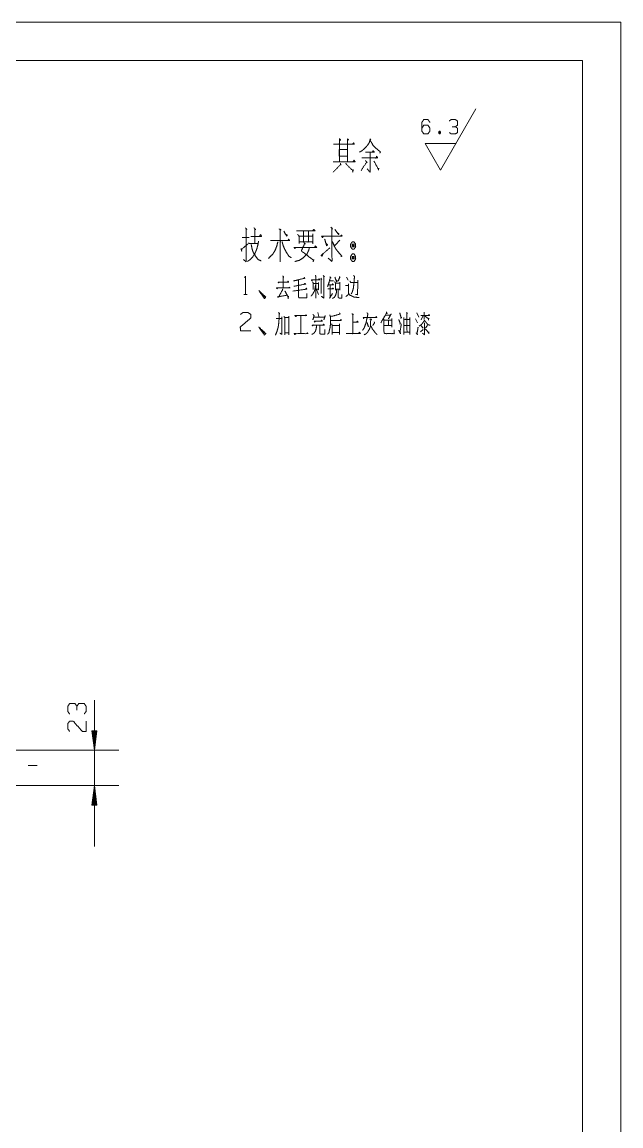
# Model space of a CAD drawing. Header units: millimetres. Extents: x 0 to 210, y 0 to 297.
# Drawn here: x 131.8 to 210, y 153 to 297 of the extents above; entities that cross this region are included whole.
import ezdxf

# ---------------------------------------------------------------- set-up
doc = ezdxf.new("R2010")
doc.units = ezdxf.units.MM
doc.layers.add('101', color=7, linetype='Continuous', true_color=0xffffff)

msp = doc.modelspace()

# ---------------------------------------------------------------- linework, layer by layer
at = {"layer": '101', "color": 133, "linetype": 'Continuous', "lineweight": 18}
for p, q in [((210, 297), (0, 297)), ((210, 0), (210, 297)), ((205, 292), (25, 292)), ((205, 5), (205, 292))]:
    msp.add_line(p, q, dxfattribs=at)
at = {"layer": '101', "color": 43, "linetype": 'Continuous', "lineweight": 18}
for p, q in [((186.45, 277.67), (191.06, 285.67)), ((186.27, 282.76), (186.39, 282.43)), ((186.45, 277.67), (184.43, 281.17)), ((184.43, 281.17), (188.47, 281.17))]:
    msp.add_line(p, q, dxfattribs=at)
at = {"layer": '101', "color": 72, "linetype": 'Continuous', "lineweight": 18}
for p, q in [((160.57, 268.91), (161.48, 268.91)), ((161.48, 268.12), (162.62, 268.12)), ((171.15, 263.92), (171.29, 263.77)), ((174.18, 263.7), (174.39, 263.3)), ((169.86, 262.87), (170.53, 262.9)), ((170.21, 262.25), (170.53, 261.47)), ((170.81, 263.57), (170.95, 263.42)), ((170.86, 263.47), (170.86, 261.6)), ((174.04, 262.62), (174.36, 262.62)), ((160.79, 261.47), (161.21, 261.47)), ((168.23, 258.69), (168.23, 256.34)), ((168.23, 258.66), (168.23, 256.34)), ((170.42, 259.11), (170.56, 258.59)), ((183.2, 258.26), (183.46, 257.76)), ((183.37, 259.06), (183.6, 258.49)), ((184.19, 258.69), (183.92, 258.14)), ((184.33, 259.14), (184.33, 258.19)), ((172.33, 257.41), (173.28, 257.41)), ((172.33, 256.49), (173.3, 256.49)), ((173.28, 257.61), (173.28, 256.24)), ((183.83, 256.56), (184.19, 256.89)), ((183.94, 257.36), (184.19, 257.04)), ((184.75, 257.41), (184.47, 257.09))]:
    msp.add_line(p, q, dxfattribs=at)
at = {"layer": '101', "color": 22, "linetype": 'Continuous', "lineweight": 18}
for p, q in [((141.27, 208.5), (141.27, 189.43)), ((141.6, 204.51), (140.93, 204.51)), ((140.93, 204.51), (141.27, 201.97)), ((140.94, 204.51), (140.94, 204.47)), ((140.94, 204.51), (140.94, 204.47)), ((140.99, 204.51), (140.99, 204.09)), ((141.04, 204.51), (141.04, 203.7)), ((141.09, 204.51), (141.09, 203.32)), ((141.14, 204.51), (141.14, 202.93)), ((141.19, 204.51), (141.19, 202.54)), ((141.24, 204.51), (141.24, 202.16)), ((141.27, 201.97), (141.6, 204.51)), ((141.29, 204.51), (141.29, 202.16)), ((141.35, 204.51), (141.35, 202.54)), ((141.4, 204.51), (141.4, 202.93)), ((141.45, 204.51), (141.45, 203.32)), ((141.5, 204.51), (141.5, 203.7)), ((141.55, 204.51), (141.55, 204.09)), ((141.6, 204.51), (141.6, 204.47)), ((141.6, 204.51), (141.6, 204.47)), ((130.33, 201.97), (144.44, 201.97)), ((129.93, 197.37), (144.44, 197.37)), ((141.27, 197.37), (140.93, 194.83)), ((141.6, 194.83), (141.27, 197.37)), ((141.09, 194.83), (141.09, 196.01)), ((141.14, 194.83), (141.14, 196.4)), ((141.19, 194.83), (141.19, 196.79)), ((141.24, 194.83), (141.24, 197.17)), ((141.29, 194.83), (141.29, 197.17)), ((141.35, 194.83), (141.35, 196.79)), ((141.4, 194.83), (141.4, 196.4)), ((141.45, 194.83), (141.45, 196.01)), ((140.93, 194.83), (141.6, 194.83)), ((140.94, 194.83), (140.94, 194.86)), ((140.94, 194.83), (140.94, 194.86)), ((140.99, 194.83), (140.99, 195.24)), ((141.04, 194.83), (141.04, 195.63)), ((141.5, 194.83), (141.5, 195.63)), ((141.55, 194.83), (141.55, 195.24)), ((141.6, 194.83), (141.6, 194.86)), ((141.6, 194.83), (141.6, 194.86))]:
    msp.add_line(p, q, dxfattribs=at)
at = {"layer": '101', "color": 151, "linetype": 'Continuous', "lineweight": 18}
msp.add_line((132.62, 199.97), (133.8, 199.97), dxfattribs=at)
at = {"layer": '101', "color": 43, "linetype": 'Continuous', "lineweight": 18}
for points, knots in [([(184.01, 283.15), (184.26, 283.53), (184.81, 283.53), (185.07, 283.15), (185.07, 282.78), (184.81, 282.41), (184.26, 282.41), (184.01, 282.78), (184.01, 283.9), (184.26, 284.28), (184.81, 284.28), (185.07, 283.9)], [0, 0, 0.076963, 0.16976, 0.248073, 0.312018, 0.390332, 0.483129, 0.560092, 0.751927, 0.82889, 0.921687, 1, 1]), ([(188.39, 283.35), (188.66, 283.53), (188.66, 284.1), (188.39, 284.28), (187.85, 284.28), (187.59, 284.1)], [0, 0, 0.153878, 0.429851, 0.583729, 0.846122, 1, 1]), ([(186.27, 282.43), (186.39, 282.43), (186.46, 282.6), (186.39, 282.76), (186.27, 282.76), (186.2, 282.6), (186.27, 282.43), (186.39, 282.76)], [0, 0, 0.093969, 0.236785, 0.365958, 0.459927, 0.5891, 0.731916, 1, 1]), ([(187.6, 282.58), (187.85, 282.41), (188.39, 282.41), (188.66, 282.58), (188.66, 283.15), (188.39, 283.35), (187.99, 283.35)], [0, 0, 0.12412, 0.343686, 0.472448, 0.703377, 0.836735, 1, 1])]:
    msp.add_open_spline(points, degree=1, knots=knots, dxfattribs=at)
at = {"layer": '101', "color": 72, "linetype": 'Continuous', "lineweight": 18}
for points, knots in [([(173.23, 281.78), (173.41, 281.63), (173.25, 281.48), (173.25, 281.78), (173.25, 278.78), (173.25, 281.07), (172.48, 281.07), (175.21, 281.07), (174.29, 281.07), (174.29, 281.74), (174.29, 278.78), (174.29, 280.36), (173.23, 280.36), (173.23, 279.49), (174.29, 279.49), (174.29, 278.78), (172.43, 278.78), (175.29, 278.78), (175.16, 278.97), (175.03, 278.78)], [0, 0, 0.009717, 0.01862, 0.030835, 0.152989, 0.24613, 0.277436, 0.388627, 0.426411, 0.453896, 0.574523, 0.638653, 0.681834, 0.716953, 0.760133, 0.789145, 0.864711, 0.9813, 0.99065, 1, 1]), ([(174.31, 281.56), (174.45, 281.67), (174.29, 281.78)], [0, 0, 0.471535, 1, 1]), ([(174.98, 281.07), (175.11, 281.26), (175.19, 281.07)], [0, 0, 0.529971, 1, 1]), ([(177.2, 281.78), (177.36, 281.63), (177.28, 281.67), (177.12, 281.22), (176.85, 280.84), (176.53, 280.51), (176.24, 280.24), (175.87, 280.02)], [0, 0, 0.086309, 0.12102, 0.309421, 0.490705, 0.673783, 0.828666, 1, 1]), ([(177.25, 281.56), (177.46, 281.26), (177.65, 280.88), (178.02, 280.54), (178.47, 280.17), (178.6, 280.06), (178.63, 280.06), (178.52, 279.91)], [0, 0, 0.162725, 0.348027, 0.570219, 0.82989, 0.906889, 0.918635, 1, 1]), ([(176.16, 279.27), (178.26, 279.27), (178.12, 279.49), (177.99, 279.19)], [0, 0, 0.780475, 0.877786, 1, 1]), ([(176.64, 280.02), (177.83, 280.02), (177.65, 280.21), (177.52, 280.02)], [0, 0, 0.707431, 0.863851, 1, 1]), ([(177.25, 280.02), (177.25, 277.43), (176.88, 277.84)], [0, 0, 0.823411, 1, 1]), ([(173.36, 278.56), (173.46, 278.37), (173.44, 278.44), (172.43, 277.43)], [0, 0, 0.125003, 0.171161, 1, 1]), ([(174.05, 278.56), (175.03, 277.58), (175.03, 277.77), (174.98, 277.43)], [0, 0, 0.723289, 0.821343, 1, 1]), ([(176.64, 278.93), (176.88, 278.67), (176.83, 278.78), (176.08, 277.62)], [0, 0, 0.190889, 0.257814, 1, 1]), ([(177.75, 278.86), (178.36, 277.77), (178.39, 277.92), (178.34, 277.69)], [0, 0, 0.764772, 0.858208, 1, 1]), ([(160.97, 270.15), (161.18, 269.92), (161.08, 270.07), (161.08, 265.72), (160.71, 266.02)], [0, 0, 0.058121, 0.092651, 0.910295, 1, 1]), ([(162.09, 270.15), (162.32, 269.92), (162.19, 270), (162.19, 268.16)], [0, 0, 0.141501, 0.207219, 1, 1]), ([(165.39, 270), (165.63, 269.89), (165.53, 269.92), (165.53, 265.69), (165.53, 268.5), (164.25, 268.5), (166.75, 268.5), (166.61, 268.69), (166.56, 268.5)], [0, 0, 0.022712, 0.032396, 0.397209, 0.639343, 0.748903, 0.963459, 0.983226, 1, 1]), ([(166, 269.7), (166.38, 269.06), (166.46, 269.21), (166.27, 269.29)], [0, 0, 0.665994, 0.819283, 1, 1]), ([(167.64, 269.77), (170.06, 269.77), (169.92, 269.96), (169.76, 269.77)], [0, 0, 0.835354, 0.914861, 1, 1]), ([(167.78, 269.29), (167.99, 269.1), (167.99, 268.12), (167.99, 268.31), (169.76, 268.31), (169.76, 268.05), (169.76, 269.36), (169.76, 269.06), (167.91, 269.06), (168.57, 269.06), (168.57, 269.74), (168.57, 268.31), (169.23, 268.31), (169.23, 269.7)], [0, 0, 0.024061, 0.106926, 0.122863, 0.273836, 0.296145, 0.407696, 0.433195, 0.590928, 0.647262, 0.70463, 0.825742, 0.882075, 1, 1]), ([(172.14, 270.22), (172.36, 269.96), (172.28, 270.11), (172.28, 265.76), (171.77, 266.21)], [0, 0, 0.060999, 0.091687, 0.877915, 1, 1]), ([(172.67, 269.92), (173.15, 269.29), (173.18, 269.4), (172.97, 269.44)], [0, 0, 0.706401, 0.808937, 1, 1]), ([(160.42, 267.45), (160.5, 267.11), (160.44, 267.3), (161.48, 268.2)], [0, 0, 0.181317, 0.283207, 1, 1]), ([(162.7, 268.39), (162.59, 267.86), (162.48, 267.45), (162.35, 267.11), (162.19, 266.74), (161.93, 266.36), (161.66, 266.06), (161.24, 265.76)], [0, 0, 0.172182, 0.309104, 0.425674, 0.556628, 0.704264, 0.832976, 1, 1]), ([(161.69, 269.02), (163.09, 269.02), (162.96, 269.29), (162.83, 269.06)], [0, 0, 0.716781, 0.866788, 1, 1]), ([(161.74, 267.97), (161.79, 267.71), (161.85, 267.41), (161.95, 267.07), (162.11, 266.74), (162.62, 266.02), (163.04, 265.84)], [0, 0, 0.101604, 0.217186, 0.351411, 0.492975, 0.824035, 1, 1]), ([(165.21, 268.31), (165.08, 267.79), (164.84, 267.19), (164.57, 266.74), (163.99, 266.17)], [0, 0, 0.214893, 0.47114, 0.678421, 1, 1]), ([(165.77, 268.35), (165.87, 267.94), (166.08, 267.41), (166.35, 266.92), (166.64, 266.47), (166.96, 266.25)], [0, 0, 0.172227, 0.401188, 0.625592, 0.842428, 1, 1]), ([(168.62, 268.2), (168.81, 268.05), (168.73, 268.12), (168.28, 267.15), (169.87, 265.91), (169.92, 266.02), (169.82, 265.72)], [0, 0, 0.0615, 0.089674, 0.366513, 0.885942, 0.917994, 1, 1]), ([(171.16, 269.02), (171.03, 268.87), (170.95, 269.06), (173.6, 269.06), (173.52, 269.25), (173.42, 269.06)], [0, 0, 0.057623, 0.116247, 0.879372, 0.937997, 1, 1]), ([(171.32, 268.69), (171.59, 267.82), (171.72, 267.94), (171.53, 268.12)], [0, 0, 0.673366, 0.803123, 1, 1]), ([(173.31, 268.54), (172.6, 267.79), (172.33, 268.35), (172.6, 267.71), (172.83, 267.34), (173.1, 267), (173.55, 266.47), (173.6, 266.47), (173.42, 266.4)], [0, 0, 0.248758, 0.397962, 0.563619, 0.670264, 0.773235, 0.939254, 0.951975, 1, 1]), ([(175.16, 268.31), (174.92, 268.31), (174.71, 268.01), (174.71, 267.67), (174.92, 267.37), (175.16, 267.37), (175.37, 267.67), (175.37, 268.01), (175.16, 268.31)], [0, 0, 0.091005, 0.231141, 0.359863, 0.5, 0.591005, 0.731141, 0.859863, 1, 1]), ([(175.16, 267.67), (175.16, 268.01), (174.92, 268.01)], [0, 0, 0.585827, 1, 1]), ([(174.92, 267.67), (175.16, 267.67), (174.92, 268.01), (174.92, 267.67)], [0, 0, 0.241156, 0.658897, 1, 1]), ([(167.56, 267.6), (167.43, 267.45), (167.3, 267.6), (170.27, 267.6), (170.11, 267.79), (169.98, 267.52)], [0, 0, 0.051198, 0.102396, 0.861892, 0.924785, 1, 1]), ([(169.31, 267.49), (169.23, 267.19), (169, 266.7), (168.49, 266.21), (168.01, 265.91), (167.43, 265.76)], [0, 0, 0.114099, 0.313644, 0.571356, 0.77859, 1, 1]), ([(171.11, 266.77), (170.98, 266.44), (170.85, 266.55), (171.99, 267.52)], [0, 0, 0.178048, 0.263422, 1, 1]), ([(175.37, 266.4), (175.16, 266.74), (174.92, 266.74), (174.71, 266.4), (174.71, 266.1), (174.92, 265.76), (175.16, 265.76), (175.37, 266.1), (175.37, 266.4)], [0, 0, 0.149198, 0.238507, 0.387705, 0.5, 0.649198, 0.738507, 0.887705, 1, 1]), ([(175.16, 266.4), (174.92, 266.4), (175.16, 266.1), (175.16, 266.4)], [0, 0, 0.258803, 0.674585, 1, 1]), ([(174.92, 266.4), (174.92, 266.1), (175.16, 266.1)], [0, 0, 0.55701, 1, 1]), ([(160.86, 263.65), (161, 263.85), (161, 261.47)], [0, 0, 0.093485, 1, 1]), ([(165.87, 263.87), (165.99, 263.7), (165.91, 263.77), (165.91, 262.3), (165.04, 262.3), (166.79, 262.3), (166.7, 262.4), (166.59, 262.27)], [0, 0, 0.045424, 0.069991, 0.38259, 0.566135, 0.936976, 0.96526, 1, 1]), ([(168.66, 263.7), (168.75, 263.52), (168.69, 263.57), (167.26, 263.22), (167.92, 263.37), (167.92, 261.17), (167.95, 261.02), (168.04, 261), (169, 261), (169, 261.57)], [0, 0, 0.030685, 0.042091, 0.27277, 0.377785, 0.722122, 0.746244, 0.760618, 0.910004, 1, 1]), ([(170.1, 263.95), (170.18, 263.82), (170.18, 260.97)], [0, 0, 0.047971, 1, 1]), ([(171.22, 263.82), (171.22, 260.97), (170.9, 261.22)], [0, 0, 0.875676, 1, 1]), ([(172.01, 263.77), (172.15, 263.6), (172.08, 263.67), (171.71, 262.47), (171.96, 263.22), (172.49, 263.22)], [0, 0, 0.077469, 0.112956, 0.545474, 0.817421, 1, 1]), ([(172.66, 263.7), (172.89, 263.12), (172.95, 263.2), (172.81, 263.37)], [0, 0, 0.661502, 0.759625, 1, 1]), ([(173.25, 263.8), (173.34, 263.65), (173.3, 263.72), (173.09, 263.2)], [0, 0, 0.211468, 0.312176, 1, 1]), ([(175.08, 263.95), (175.22, 263.8), (175.19, 263.45), (175.15, 262.97), (175.08, 262.3), (174.94, 261.8), (174.78, 261.52)], [0, 0, 0.080836, 0.218773, 0.405549, 0.671677, 0.875424, 1, 1]), ([(165.16, 262.27), (165.09, 262.2), (165.04, 262.3)], [0, 0, 0.476633, 1, 1]), ([(165.39, 263.07), (165.3, 262.97), (165.25, 263.07), (166.63, 263.07), (166.54, 263.2), (166.47, 263.07)], [0, 0, 0.069438, 0.128331, 0.845636, 0.925285, 1, 1]), ([(167.17, 261.9), (169.01, 262.15), (168.94, 262.27), (168.84, 262.15)], [0, 0, 0.857802, 0.924203, 1, 1]), ([(167.28, 262.52), (168.85, 262.82), (168.75, 262.9), (168.62, 262.77)], [0, 0, 0.83968, 0.907784, 1, 1]), ([(170.14, 262.65), (170.07, 262.27), (170.03, 262.05), (169.96, 261.85), (169.79, 261.55), (169.7, 261.42), (169.56, 261.25)], [0, 0, 0.246554, 0.393707, 0.530764, 0.755727, 0.854631, 1, 1]), ([(169.73, 263.35), (169.68, 263.22), (169.59, 263.37), (170.67, 263.37), (170.6, 263.52), (170.55, 263.37)], [0, 0, 0.079266, 0.180906, 0.810331, 0.907129, 1, 1]), ([(169.73, 263.1), (169.84, 262.95), (169.84, 262.12)], [0, 0, 0.182121, 1, 1]), ([(170.53, 263.02), (170.53, 262.05), (170.37, 262.2)], [0, 0, 0.816829, 1, 1]), ([(171.75, 262.2), (172.49, 262.2), (172.38, 262.3), (172.29, 262.17)], [0, 0, 0.712979, 0.852978, 1, 1]), ([(171.83, 262.72), (172.47, 262.72), (172.38, 262.85), (172.31, 262.72)], [0, 0, 0.682006, 0.846084, 1, 1]), ([(172.06, 262.7), (172.06, 261.17), (171.97, 260.95), (172.33, 261.57)], [0, 0, 0.613737, 0.711023, 1, 1]), ([(172.63, 263.12), (172.72, 262.97), (172.72, 262.02), (172.72, 262.15), (173.3, 262.15), (173.3, 262.02), (173.3, 263.07), (173.3, 262.95), (172.7, 262.95)], [0, 0, 0.046635, 0.301097, 0.334583, 0.490815, 0.524302, 0.80555, 0.839031, 1, 1]), ([(174.43, 262.85), (174.43, 261.6), (174.41, 261.45), (174.27, 261.32), (174.07, 261.17)], [0, 0, 0.681075, 0.763374, 0.866198, 1, 1]), ([(174.62, 263.2), (174.73, 263.02), (175.65, 263.02)], [0, 0, 0.182098, 1, 1]), ([(175.67, 263.3), (175.61, 261.42), (175.35, 261.47)], [0, 0, 0.874254, 1, 1]), ([(162.87, 261.75), (163.47, 261.12), (163.33, 261.12), (162.73, 261.97), (163.47, 260.9), (163.63, 261.12), (162.73, 261.97)], [0, 0, 0.178025, 0.207059, 0.420796, 0.689032, 0.745609, 1, 1]), ([(165.87, 262.15), (165.32, 261.12), (165.16, 261.12), (166.42, 261.37), (166.14, 261.9), (166.58, 261.07), (166.59, 261.22), (166.56, 260.9)], [0, 0, 0.25206, 0.286557, 0.564059, 0.69338, 0.896344, 0.929101, 1, 1]), ([(172.88, 262.07), (172.88, 261.8), (172.81, 261.52), (172.7, 261.25), (172.58, 261.07), (172.35, 260.95)], [0, 0, 0.206834, 0.420394, 0.642075, 0.803267, 1, 1]), ([(173.07, 262.07), (173.07, 261.12), (173.14, 261.02), (173.28, 260.97), (173.55, 260.97), (173.55, 261.45)], [0, 0, 0.484052, 0.546453, 0.622876, 0.757969, 1, 1]), ([(174.48, 261.57), (174.6, 261.37), (174.78, 261.3), (174.98, 261.2), (175.15, 261.12), (175.35, 261.1), (175.59, 261.07), (175.84, 261.07)], [0, 0, 0.153699, 0.279198, 0.422093, 0.547592, 0.675715, 0.838269, 1, 1]), ([(160.33, 258.86), (160.65, 259.09), (161.33, 259.09), (161.67, 258.86), (161.67, 258.39), (160.31, 257.19), (160.33, 256.71), (161.67, 256.71)], [0, 0, 0.069692, 0.192978, 0.265274, 0.350225, 0.674739, 0.759752, 1, 1]), ([(165.32, 259.11), (165.46, 258.91), (165.39, 259.01), (165.38, 258.34), (165.34, 257.84), (165.3, 257.41), (165.22, 257.06), (165.09, 256.61), (164.9, 256.14)], [0, 0, 0.073972, 0.110956, 0.314873, 0.466248, 0.595042, 0.704057, 0.844997, 1, 1]), ([(164.99, 258.34), (165.75, 258.34), (165.75, 258.54), (165.75, 256.24), (165.46, 256.41)], [0, 0, 0.211555, 0.267221, 0.907429, 1, 1]), ([(165.99, 258.59), (166.12, 258.46), (166.12, 256.19), (166.12, 256.44), (166.65, 256.44), (166.65, 256.21), (166.65, 258.61), (166.65, 258.44), (166.08, 258.44)], [0, 0, 0.02666, 0.371525, 0.409424, 0.489804, 0.523915, 0.887731, 0.914262, 1, 1]), ([(167.65, 258.69), (167.56, 258.54), (167.44, 258.69), (168.98, 258.69), (168.87, 258.81), (168.78, 258.66)], [0, 0, 0.077576, 0.164216, 0.849385, 0.922424, 1, 1]), ([(169.8, 258.84), (169.95, 258.69), (169.77, 258.14), (169.89, 258.49), (171.29, 258.49), (171.4, 258.69), (171.22, 258.14)], [0, 0, 0.061437, 0.233604, 0.344234, 0.760366, 0.827833, 1, 1]), ([(170.12, 257.96), (170.03, 257.84), (169.98, 257.96), (171.02, 257.96), (170.94, 258.11), (170.86, 258.01)], [0, 0, 0.094017, 0.177404, 0.817858, 0.924782, 1, 1]), ([(172.08, 258.59), (172.08, 257.54), (172.06, 257.39), (172.05, 257.19), (171.97, 256.89), (171.92, 256.69), (171.89, 256.49), (171.71, 256.26)], [0, 0, 0.436379, 0.499143, 0.582591, 0.710682, 0.796677, 0.881088, 1, 1]), ([(173.28, 259.04), (173.32, 258.89), (172.08, 258.56), (171.99, 258.79)], [0, 0, 0.091994, 0.855686, 1, 1]), ([(172.13, 258.06), (173.49, 258.06), (173.46, 258.21), (173.39, 258.09)], [0, 0, 0.820521, 0.913424, 1, 1]), ([(174.87, 258.94), (175.08, 258.84), (174.99, 258.91), (174.99, 256.36), (174.11, 256.36), (176, 256.36), (175.86, 256.54), (175.77, 256.36)], [0, 0, 0.038463, 0.057474, 0.475753, 0.620716, 0.930936, 0.967841, 1, 1]), ([(175.01, 257.86), (175.7, 257.86), (175.59, 257.99), (175.51, 257.84)], [0, 0, 0.670985, 0.830539, 1, 1]), ([(176.85, 259.06), (176.97, 258.96), (176.88, 258.44), (176.79, 258.14), (176.76, 257.89), (176.69, 257.66), (176.51, 257.16), (176.39, 256.94), (176.28, 256.79)], [0, 0, 0.064584, 0.280713, 0.407668, 0.510161, 0.605902, 0.821187, 0.925426, 1, 1]), ([(176.47, 258.41), (176.42, 258.31), (176.37, 258.44), (178.14, 258.44), (178.05, 258.59), (177.98, 258.46)], [0, 0, 0.048496, 0.106665, 0.863888, 0.938475, 1, 1]), ([(177.22, 258.26), (177.45, 258.21), (177.34, 258.21), (177.31, 257.66), (177.31, 257.39), (177.27, 257.19), (177.2, 257.04), (177.15, 256.89), (177.02, 256.69), (176.88, 256.46), (176.72, 256.31), (176.46, 256.19)], [0, 0, 0.086834, 0.125999, 0.32951, 0.43106, 0.506061, 0.567297, 0.626041, 0.712889, 0.811021, 0.891757, 1, 1]), ([(177.78, 257.89), (177.85, 257.76), (177.61, 257.41)], [0, 0, 0.250985, 1, 1]), ([(179.39, 259.19), (179.48, 258.96), (179.42, 259.04), (178.65, 257.76), (179.25, 258.76), (179.9, 258.76), (180.01, 258.91), (179.64, 258.26)], [0, 0, 0.05278, 0.072834, 0.398925, 0.653664, 0.796456, 0.836567, 1, 1]), ([(179.07, 258.24), (179.07, 256.46), (179.16, 256.36), (179.32, 256.34), (180.41, 256.34), (180.41, 256.84)], [0, 0, 0.484268, 0.520681, 0.564609, 0.863587, 1, 1]), ([(179.09, 258.09), (180.11, 258.09), (180.11, 258.31), (180.11, 257.19), (180.11, 257.39), (179.12, 257.39), (179.64, 257.39), (179.64, 258.11)], [0, 0, 0.213461, 0.26031, 0.49456, 0.536206, 0.742306, 0.849039, 1, 1]), ([(180.99, 258.21), (181.19, 257.71), (181.19, 257.79), (181.15, 257.59)], [0, 0, 0.658577, 0.750664, 1, 1]), ([(181.12, 259.04), (181.33, 258.36), (181.35, 258.49), (181.28, 258.34)], [0, 0, 0.70783, 0.83412, 1, 1]), ([(182.02, 259.11), (182.14, 258.96), (182.07, 259.04), (182.07, 256.54), (181.61, 256.54), (182.44, 256.54), (182.44, 256.21), (182.44, 258.46), (182.44, 258.21), (181.66, 258.21), (181.66, 258.44), (181.66, 256.21), (181.66, 257.39), (182.44, 257.39)], [0, 0, 0.01608, 0.024602, 0.23133, 0.26933, 0.338023, 0.364897, 0.550954, 0.571627, 0.635935, 0.654541, 0.838528, 0.935692, 1, 1]), ([(184.35, 258.09), (184.28, 257.94), (184.1, 257.71), (183.94, 257.51), (183.64, 257.31)], [0, 0, 0.155207, 0.423001, 0.662173, 1, 1]), ([(183.87, 258.71), (185.02, 258.71), (184.93, 258.84), (184.86, 258.71)], [0, 0, 0.79474, 0.900643, 1, 1]), ([(184.35, 258.06), (184.51, 257.89), (184.63, 257.71), (184.81, 257.51), (185.09, 257.44)], [0, 0, 0.234085, 0.446227, 0.710409, 1, 1]), ([(184.45, 258.61), (184.91, 258.26), (184.91, 258.36), (184.88, 258.11)], [0, 0, 0.621047, 0.728562, 1, 1]), ([(162.87, 256.99), (163.47, 256.36), (163.33, 256.36), (162.73, 257.21), (163.47, 256.14), (163.63, 256.36), (162.73, 257.21)], [0, 0, 0.178025, 0.207059, 0.420796, 0.689032, 0.745609, 1, 1]), ([(167.53, 256.31), (167.42, 256.21), (167.35, 256.34), (169.15, 256.34), (169.07, 256.46), (168.98, 256.34)], [0, 0, 0.060776, 0.120659, 0.872347, 0.936173, 1, 1]), ([(170.26, 257.39), (170.23, 257.01), (170.12, 256.66), (169.96, 256.44), (169.65, 256.24)], [0, 0, 0.27026, 0.532657, 0.730365, 1, 1]), ([(169.86, 257.49), (169.77, 257.36), (169.7, 257.44), (171.29, 257.44), (171.2, 257.59), (171.11, 257.49)], [0, 0, 0.071053, 0.118892, 0.857244, 0.938055, 1, 1]), ([(170.69, 257.41), (170.69, 256.44), (170.67, 256.36), (170.85, 256.26), (171.36, 256.26), (171.36, 256.89)], [0, 0, 0.407481, 0.43969, 0.524565, 0.738785, 1, 1]), ([(172.22, 257.64), (172.31, 257.44), (172.31, 256.21)], [0, 0, 0.151465, 1, 1]), ([(176.86, 257.79), (177.02, 257.26), (177.06, 257.31), (177.01, 257.39)], [0, 0, 0.781818, 0.869086, 1, 1]), ([(177.34, 257.36), (177.45, 257.19), (177.54, 256.96), (177.69, 256.79), (177.96, 256.41), (178.19, 256.21)], [0, 0, 0.141441, 0.308526, 0.471995, 0.789437, 1, 1]), ([(180.99, 256.81), (181.24, 256.31), (181.17, 256.56), (181.33, 257.64)], [0, 0, 0.292944, 0.429373, 1, 1]), ([(183.27, 256.44), (183.45, 256.19), (183.36, 256.31), (183.53, 257.19)], [0, 0, 0.226474, 0.339709, 1, 1]), ([(184.35, 257.74), (184.35, 256.19), (184.1, 256.41)], [0, 0, 0.822523, 1, 1]), ([(184.47, 256.96), (184.91, 256.46), (184.93, 256.59), (184.91, 256.31)], [0, 0, 0.624154, 0.742237, 1, 1]), ([(138.98, 207.72), (138.75, 208.06), (138.03, 208.06), (137.8, 207.72), (137.8, 207.04), (138.03, 206.7)], [0, 0, 0.153877, 0.429857, 0.583734, 0.84613, 1, 1]), ([(139.95, 206.72), (140.18, 207.04), (140.18, 207.72), (139.95, 208.06), (139.23, 208.06), (138.98, 207.72), (138.98, 207.21)], [0, 0, 0.124118, 0.343685, 0.472446, 0.703377, 0.836734, 1, 1]), ([(138.03, 204.44), (137.8, 204.76), (137.8, 205.45), (138.03, 205.78), (138.5, 205.78), (139.7, 204.42), (140.18, 204.44), (140.18, 205.78)], [0, 0, 0.069691, 0.192975, 0.265272, 0.350227, 0.674742, 0.759753, 1, 1])]:
    msp.add_open_spline(points, degree=1, knots=knots, dxfattribs=at)

doc.saveas('drawing.dxf')
